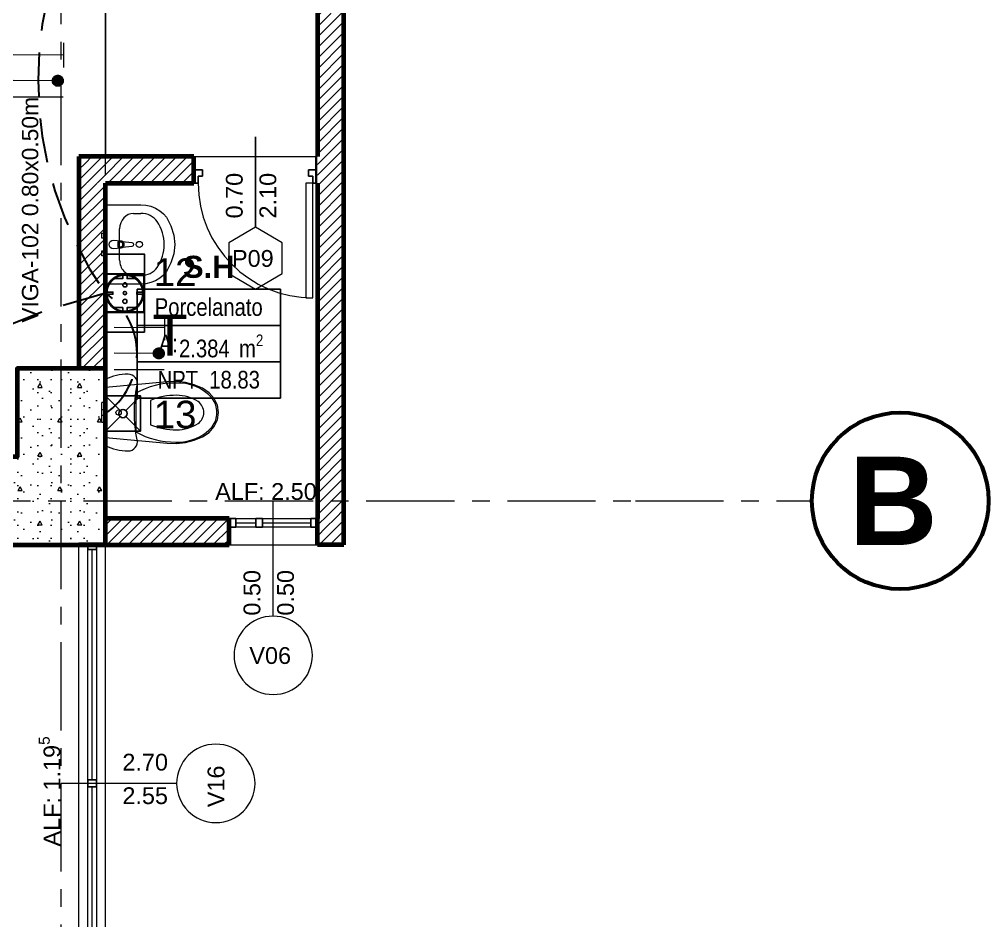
# Model space of a CAD drawing. Header units: inches. Extents: x -19 to 5698, y -728 to 92.
# Drawn here: x 421.08 to 426.57, y 27.57 to 32.68 of the extents above; entities that cross this region are included whole.
import ezdxf
from ezdxf.enums import TextEntityAlignment as Align

# ---------------------------------------------------------------- set-up
doc = ezdxf.new("R2010")
doc.units = ezdxf.units.IN
doc.header["$MEASUREMENT"] = 0
doc.set_wipeout_variables(frame=1)
for name, pattern in [('HIDDEN', [0.375, 0.25, -0.125]), ('Hidden Line', [0.195611, 0.141111, -0.0545]), ('Punto & Raya', [0.65, 0.5, -0.075, 0, -0.075]), ('RAYITAS', [0.375, 0.25, -0.125]), ('Wipeout_Contour', [1, 0, -1])]:
    doc.linetypes.add(name, pattern=pattern)
doc.layers.get('0').update_dxf_attribs({"color": 61})
for name, color, linetype, lineweight in [('00 conduct tomacorr', 120, 'HIDDEN', 30), ('00 IE LUZ EMERGENCIA', 253, 'Continuous', 0), ('T-TECHO-E', 150, 'Continuous', 20), ('TOMACORRIENTE', 22, 'RAYITAS', 9)]:
    doc.layers.add(name, color=color, linetype=linetype, lineweight=lineweight)
for name, color, linetype in [('02 _ ARQ _ ALB _ Ejes Generales', 251, 'Continuous'), ('02 _ ARQ _ ZON _ Espacio.3D', 7, 'Continuous'), ('08 _ STR _ EXT _ 06 Columnas', 7, 'Continuous'), ('08 _ STR _ EXT _ 07 Losa Aligerada', 7, 'Continuous'), ('08 _ STR _ EXT _ 09 Vigas', 251, 'Continuous'), ('Estructura - 04 MURO', 7, 'Continuous'), ('Fluxometro E. Baño', 140, 'Continuous'), ('Fluxometro E. Mingitorio', 117, 'Continuous'), ('Interior - Sanitarios', 7, 'Continuous'), ('Notas - Etiquetas', 7, 'Continuous'), ('TOMA. HYDROBOX SHUKO S', 7, 'Continuous')]:
    doc.layers.add(name, color=color, linetype=linetype)
doc.styles.add('Annotative', font='arial.ttf')
doc.styles.add('Arial', font='arial.ttf')
doc.styles.add('Estilo_Generado_1', font='swisseb.ttf')
doc.styles.add('Estilo_Generado_4', font='swisse.ttf')
doc.styles.add('Estilo_Generado_8', font='arialbd.ttf')
doc.styles.add('Estilo_Generado_9', font='ARIALN.TTF')
pattern_1 = [(45, (370.000076, 2e-08), (-0.030052038, 0.030052038), [])]

# ---------------------------------------------------------------- blocks, each defined once
blk = doc.blocks.new('TOMA. HYDROBOX SHUKO')
at = {"true_color": 0xafd9aa}
h = blk.add_hatch(dxfattribs=at)
h.set_pattern_fill('ANSI31', color=9, scale=0.67)
h.set_pattern_definition([(45, (0, 0), (-1.5041929, 1.5041929), [])])
edge = h.paths.add_edge_path()
edge.add_arc((53447.4624, 40916.352), 0.008, 0, 360)
edge = h.paths.add_edge_path()
edge.add_arc((53447.4942, 40916.3521), 0.00644, 0, 360)
edge = h.paths.add_edge_path()
edge.add_arc((53447.5258, 40916.352), 0.008, 0, 360)
at = {"color": 32, "true_color": 0xcd6928}
blk.add_lwpolyline([(53447.6441, 40916.427), (53447.6441, 40916.277), (53447.3441, 40916.277), (53447.3441, 40916.427)], close=True, dxfattribs=at)
for points in [[(53447.4199, 40916.277), (53447.5683, 40916.277), (53447.5683, 40916.427), (53447.4199, 40916.427), (53447.4199, 40916.277)], [(53447.4216, 40916.2794), (53447.4216, 40916.4245), (53447.5666, 40916.4245), (53447.5666, 40916.2794), (53447.4216, 40916.2794)], [(53447.4899, 40916.421), (53447.4899, 40916.3978), (53447.4983, 40916.3978), (53447.4983, 40916.421)], [(53447.4254, 40916.3603), (53447.4382, 40916.3603), (53447.4382, 40916.3928)], [(53447.5628, 40916.3603), (53447.55, 40916.3603), (53447.55, 40916.3928)], [(53447.4382, 40916.3111), (53447.4382, 40916.3436), (53447.4254, 40916.3436)], [(53447.55, 40916.3111), (53447.55, 40916.3436), (53447.5628, 40916.3436)], [(53447.4899, 40916.2829), (53447.4899, 40916.3061), (53447.4983, 40916.3061), (53447.4983, 40916.2829)]]:
    blk.add_lwpolyline(points, dxfattribs=at)
for centre, radius in [((53447.4941, 40916.352), 0.0725), ((53447.4941, 40916.352), 0.0692), ((53447.4624, 40916.352), 0.008), ((53447.4942, 40916.3521), 0.00644), ((53447.5258, 40916.352), 0.008)]:
    blk.add_circle(centre, radius, dxfattribs=at)
at = {"color": 30, "true_color": 0xf8991e, "style": 'Arial'}
blk.add_text('T', height=0.1588, rotation=90, dxfattribs=at).set_placement((53447.6558, 40916.525), align=Align.MIDDLE_CENTER)
blk = doc.blocks.new('a')
at = {"layer": 'TOMACORRIENTE', "ltscale": 0.05}
h = blk.add_hatch(color=4, dxfattribs=at)
edge = h.paths.add_edge_path()
edge.add_arc((0, 0.0752), 0.0211, 0, 360)
at = {"layer": 'TOMACORRIENTE', "color": 4}
for p, q in [((-0.1455, 0.0963), (-0.0515, 0.0963)), ((-0.0985, 0.0963), (-0.0985, -0.0966)), ((0, 0.0963), (0, -0.0963)), ((0.0623, -0.0963), (0.0623, 0.0963))]:
    blk.add_line(p, q, dxfattribs=at)
blk.add_circle((0, 0.0752), 0.0211, dxfattribs=at)
blk = doc.blocks.new('CABLE 3FACE')
at = {"layer": 'T-TECHO-E', "rotation": 59.94170052614085}
blk.add_blockref('a', (0, 0), dxfattribs=at)
blk = doc.blocks.new('Flux E Baño')
at = {"layer": 'Fluxometro E. Baño'}
for p, q in [((-0.075, 0.15), (-0.0126, 0.0876)), ((0.075, 0.15), (0.0126, 0.0876)), ((-0.0126, 0.0624), (-0.075, 0)), ((0.0126, 0.0624), (0.075, 0))]:
    blk.add_line(p, q, dxfattribs=at)
blk.add_lwpolyline([(-0.075, 0.15), (0.075, 0.15), (0.075, 0), (-0.075, 0)], close=True, dxfattribs=at)
at = {"layer": 'Fluxometro E. Baño', "color": 242, "true_color": 0xcd2027}
blk.add_circle((0, 0.075), 0.0178, dxfattribs=at)

msp = doc.modelspace()

# ---------------------------------------------------------------- linework, layer by layer
at = {"layer": '02 _ ARQ _ ALB _ Ejes Generales', "color": 251, "linetype": 'Punto & Raya', "lineweight": 13, "true_color": 0x636466}
for p, q in [((421.3201, 3.05), (421.3201, 44.9)), ((424.5701, 29.95), (425.5701, 29.95))]:
    msp.add_line(p, q, dxfattribs=at)
at = {"layer": '02 _ ARQ _ ALB _ Ejes Generales', "color": 7, "linetype": 'Continuous', "lineweight": 60}
msp.add_circle((426.0701, 29.95), 0.5, dxfattribs=at)
at = {"layer": '02 _ ARQ _ ZON _ Espacio.3D', "color": 251, "linetype": 'Continuous', "lineweight": 13}
for p, q in [((422.561, 31.1493), (421.7491, 31.1493)), ((421.7491, 31.1493), (421.7491, 30.5317)), ((421.7491, 31.1493), (422.561, 31.1493)), ((421.7491, 30.9434), (421.7491, 31.1493)), ((422.561, 30.5317), (422.561, 31.1493)), ((422.561, 31.1493), (422.561, 30.9434)), ((422.561, 30.9434), (421.7491, 30.9434)), ((421.7491, 30.9434), (422.561, 30.9434)), ((421.7491, 30.7375), (421.7491, 30.9434)), ((422.561, 30.9434), (422.561, 30.7375)), ((422.561, 30.7375), (421.7491, 30.7375)), ((421.7491, 30.7375), (422.561, 30.7375)), ((421.7491, 30.5317), (421.7491, 30.7375)), ((422.561, 30.7375), (422.561, 30.5317)), ((421.7491, 30.5317), (422.561, 30.5317)), ((422.561, 30.5317), (421.7491, 30.5317))]:
    msp.add_line(p, q, dxfattribs=at)
at = {"layer": '02 _ ARQ _ ZON _ Espacio.3D', "color": 254, "linetype": 'Continuous', "lineweight": 0, "flags": 128}
for points in [[(414.0701, 31), (414.5701, 31), (414.5701, 29.75), (420.57, 29.75), (420.5701, 30.2), (421.0701, 30.2), (421.0701, 30.7), (421.42, 30.7), (421.42, 31.9), (422.7701, 31.8991), (422.7701, 32.7991), (421.42, 32.7991), (421.42, 39), (421.0701, 39), (421.0701, 39.4), (420.6701, 39.4), (420.67, 39.7505), (414.57, 39.7505), (414.5701, 39), (414.0701, 39)], [(421.4201, 27), (421.4201, 29.7), (393.07, 29.7)]]:
    msp.add_lwpolyline(points, dxfattribs=at)
at = {"layer": '02 _ ARQ _ ZON _ Espacio.3D', "color": 9, "linetype": 'Continuous', "lineweight": 5, "flags": 128}
msp.add_lwpolyline([(421.57, 29.85), (422.7701, 29.85), (422.7701, 31.899), (422.0701, 31.899), (422.0701, 31.749), (421.57, 31.749)], close=True, dxfattribs=at)
at = {"layer": '02 _ ARQ _ ZON _ Espacio.3D', "color": 254, "linetype": 'Continuous', "lineweight": 0, "flags": 128}
msp.add_lwpolyline([(421.4201, 29.7), (416.7201, 29.7), (416.7201, 26.9), (421.0701, 26.9), (421.0701, 27), (421.4201, 27)], close=True, dxfattribs=at)
at = {"layer": '08 _ STR _ EXT _ 07 Losa Aligerada', "color": 7, "linetype": 'Continuous', "lineweight": 18, "flags": 128}
msp.add_lwpolyline([(421.5701, 26.75), (421.5701, 29.7), (421.5701, 35.2005), (421.5701, 39.9), (413.6701, 39.9), (405.926, 39.9), (405.926, 40.9), (401.2189, 40.9), (401.2189, 39.9), (396.1353, 39.9), (396.1353, 40.6), (396.4817, 40.6), (396.4817, 40.8), (393.5701, 40.8), (393.5701, 39.9), (392.5702, 39.9)], dxfattribs=at)
msp.add_lwpolyline([(422.9201, 29.7), (422.9201, 35.2005), (421.5701, 35.2005), (421.5701, 29.7)], close=True, dxfattribs=at)
at = {"layer": 'Estructura - 04 MURO', "color": 152, "linetype": 'Continuous', "lineweight": 25}
msp.add_line((422.4201, 31.4991), (422.4201, 32.0116), dxfattribs=at)
at = {"layer": 'Estructura - 04 MURO', "color": 7, "linetype": 'Continuous', "lineweight": 80}
for p, q in [((422.7701, 31.8241), (422.7701, 31.8991)), ((422.7701, 31.8241), (422.7701, 31.8991)), ((422.7701, 31.7491), (422.7701, 31.8241)), ((422.7701, 31.7491), (422.7701, 31.8241)), ((422.7701, 31.7491), (422.7701, 31.8241)), ((421.4701, 29.7), (421.4201, 29.7)), ((421.4701, 29.7), (421.4201, 29.7)), ((421.5201, 29.7), (421.4701, 29.7)), ((421.5201, 29.7), (421.4701, 29.7)), ((421.5201, 29.7), (421.4701, 29.7)), ((421.5701, 29.7), (421.5201, 29.7)), ((421.5701, 29.7), (421.5201, 29.7))]:
    msp.add_line(p, q, dxfattribs=at)
at = {"layer": 'Estructura - 04 MURO', "color": 165, "linetype": 'Continuous', "lineweight": 25}
for p, q in [((422.1201, 31.8241), (422.1201, 31.7891)), ((422.7201, 31.7891), (422.7201, 31.8241)), ((422.7201, 31.8241), (422.7701, 31.8241)), ((422.7701, 31.8241), (422.7701, 31.7491)), ((422.7451, 31.7891), (422.7201, 31.7891)), ((422.7451, 31.7491), (422.7451, 31.7891)), ((422.7701, 31.7491), (422.7451, 31.7491)), ((422.3076, 29.85), (422.3076, 29.8)), ((422.4213, 29.8), (422.4213, 29.85)), ((422.4213, 29.85), (422.4401, 29.85)), ((422.4401, 29.85), (422.4588, 29.85)), ((422.4588, 29.85), (422.4588, 29.8)), ((422.7326, 29.8), (422.7326, 29.85)), ((422.4401, 29.8), (422.4213, 29.8)), ((422.4588, 29.8), (422.4401, 29.8)), ((421.4701, 29.674), (421.4701, 29.7)), ((421.5201, 29.7), (421.5201, 29.674)), ((421.5201, 29.674), (421.4701, 29.674)), ((421.4701, 28.35), (421.4701, 28.37)), ((421.4701, 28.37), (421.5201, 28.37)), ((421.5201, 28.37), (421.5201, 28.35)), ((421.4701, 28.33), (421.4701, 28.35)), ((421.5201, 28.33), (421.4701, 28.33)), ((421.5201, 28.35), (421.5201, 28.33))]:
    msp.add_line(p, q, dxfattribs=at)
at = {"layer": 'Estructura - 04 MURO', "color": 165, "linetype": 'Continuous', "lineweight": 15}
for p, q in [((422.7451, 31.7491), (422.7051, 31.7491)), ((422.7051, 31.7491), (422.7051, 31.0991)), ((422.7451, 31.0991), (422.7451, 31.7491)), ((422.7051, 31.0991), (422.7451, 31.0991)), ((422.5201, 29.2969), (422.5201, 29.95)), ((422.3076, 29.85), (422.4213, 29.85)), ((422.4588, 29.85), (422.7326, 29.85)), ((422.3076, 29.825), (422.4213, 29.825)), ((422.4213, 29.8), (422.3076, 29.8)), ((422.4588, 29.825), (422.7326, 29.825)), ((422.7326, 29.8), (422.4588, 29.8)), ((421.4201, 27), (421.4201, 29.7)), ((421.5701, 27), (421.5701, 29.7)), ((421.4701, 28.37), (421.4701, 29.674)), ((421.4951, 28.37), (421.4951, 29.674)), ((421.5201, 29.674), (421.5201, 28.37)), ((421.9731, 28.35), (421.3201, 28.35)), ((421.4701, 27.026), (421.4701, 28.33)), ((421.4951, 27.026), (421.4951, 28.33)), ((421.5201, 28.33), (421.5201, 27.026))]:
    msp.add_line(p, q, dxfattribs=at)
at = {"layer": 'Estructura - 04 MURO', "color": 251, "linetype": 'Continuous', "lineweight": 13, "flags": 128}
msp.add_lwpolyline([(422.4201, 31.1491), (422.5716, 31.2366), (422.5716, 31.4116), (422.4201, 31.4991), (422.2685, 31.4116), (422.2685, 31.2366)], close=True, dxfattribs=at)
for points in [[(422.2982, 29.075, 1), (422.742, 29.075, 1)], [(422.1951, 28.1281, 1), (422.1951, 28.5719, 1)]]:
    msp.add_lwpolyline(points, format="xyb", close=True, dxfattribs=at)
at = {"layer": 'Interior - Sanitarios', "color": 205, "linetype": 'Continuous', "lineweight": 13}
for p, q in [((421.7299, 31.5777), (421.7699, 31.5777)), ((421.6506, 31.3128), (421.6506, 31.4908)), ((421.6554, 31.4154), (421.6405, 31.4154)), ((421.6405, 31.4154), (421.6405, 31.3882)), ((421.6405, 31.3882), (421.6554, 31.3882)), ((421.7299, 31.2259), (421.7699, 31.2259)), ((421.7431, 30.5589), (421.7431, 30.45)), ((421.8256, 30.5188), (421.8256, 30.45)), ((421.7431, 30.45), (421.7431, 30.3411)), ((421.8256, 30.45), (421.8256, 30.3812))]:
    msp.add_line(p, q, dxfattribs=at)
msp.add_circle((421.7624, 31.4018), 0.0175, dxfattribs=at)
for centre, radius, start, end in [((421.6554, 31.4018), 0.0136, 270, 90), ((421.6556, 31.4018), 0.0211, 302.771, 57.229)]:
    msp.add_arc(centre, radius, start, end, dxfattribs=at)
for centre, major_axis, ratio, start_param, end_param in [((421.7299, 31.4907), (0, 0.087), 0.9125, 0, 1.570796), ((421.7699, 31.4908), (0.1057, 0), 0.821452, 0.496975, 1.570796), ((421.5701, 31.4018), (0.3331, 0), 0.821452, 5.78621, 6.78016), ((421.7299, 31.3129), (0, 0.087), 0.9125, 1.570796, 3.141593), ((421.7699, 31.3127), (0.1057, 0), 0.821452, 4.712389, 5.78621), ((421.958, 30.1919), (0.4255, 0), 0.999377, 1.547178, 2.100199), ((421.9824, 30.3605), (0.2571, 0), 0.999377, 0.725935, 1.626524), ((421.9677, 30.1855), (0.3624, 0), 0.999377, 1.557891, 1.973619), ((421.9716, 30.3151), (0.2328, 0), 0.999377, 1.009878, 1.567543), ((422.0489, 30.4492), (0.0783, 0), 0.999377, 0.010391, 0.933696), ((422.0628, 30.4492), (0.1386, 0), 0.999377, 0.005861, 0.632505), ((422.0489, 30.4508), (0.0783, 0), 0.999377, 5.34949, 6.272794), ((422.0628, 30.4508), (0.1386, 0), 0.999377, 5.650681, 6.277325), ((421.9677, 30.7145), (0.3624, 0), 0.999377, 4.309564, 4.725291), ((421.9824, 30.5395), (0.2571, 0), 0.999377, 4.656658, 5.557246), ((421.9716, 30.5849), (0.2328, 0), 0.999377, 4.715638, 5.273303), ((421.958, 30.7081), (0.4255, 0), 0.999377, 4.182984, 4.736005)]:
    msp.add_ellipse(centre, major_axis=major_axis, ratio=ratio, start_param=start_param, end_param=end_param, dxfattribs=at)
msp.add_ellipse((421.645, 30.45), major_axis=(0, 0.015), ratio=0.999724, dxfattribs=at)

# ---------------------------------------------------------------- block references
at = {"layer": '00 conduct tomacorr', "xscale": 1.47256122672843, "yscale": 1.47256122672843, "zscale": 1.47256122672843, "rotation": 209.7894777823319}
msp.add_blockref('CABLE 3FACE', (421.1899, 32.3294), dxfattribs=at)

# ---------------------------------------------------------------- texts
at = {"layer": '00 IE LUZ EMERGENCIA', "style": 'Annotative'}
for tag, p in [('12', (421.8432, 31.1671, 0)), ('13', (421.8432, 30.3607, 0))]:
    msp.add_attdef(tag, p, '', height=0.1562, dxfattribs=at)
at = {"layer": '02 _ ARQ _ ALB _ Ejes Generales', "color": 7, "lineweight": 30, "insert": (425.7775, 30.2), "char_height": 0.5, "attachment_point": 1, "style": 'Estilo_Generado_1'}
msp.add_mtext('\\A1;{\\pql;\\pt0;\\fSwis721 Ex BT|b1|i0|c0|p34;B}', dxfattribs=at)
at = {"layer": '02 _ ARQ _ ZON _ Espacio.3D', "color": 251, "lineweight": 25, "attachment_point": 2}
for s, insert, char_height, style in [('\\A1;{\\pqc;\\pt0;\\fArial|b1|i0|c0|p34;S.H}', (422.1551, 31.3377), 0.125, 'Estilo_Generado_8'), ('\\A1;{\\pqc;\\pt0;\\fArial Narrow|b0|i0|c0|p34;Porcelanato}', (422.1551, 31.0974), 0.1, 'Estilo_Generado_9'), ('\\A1;{\\pqc;\\pt0;\\fArial Narrow|b0|i0|c0|p34;A: }', (421.9259, 30.8916), 0.1, 'Estilo_Generado_9'), ('\\A1;{\\pqc;\\pt0,0.3;\\fArial Narrow|b0|i0|c0|p34;2.384\\fArial Narrow|b0|i0|c0|p34;\\A1{\\H.66x;\\S^  ;}\\fArial Narrow|b0|i0|c0|p34; m\\fArial Narrow|b0|i0|c0|p34;\\A1{\\H.66x;\\S2^  ;}}', (422.2256, 30.892), 0.1, 'Estilo_Generado_9'), ('\\A1;{\\pqc;\\pt0;\\fArial Narrow|b0|i0|c0|p34;NPT  18.83}', (422.1551, 30.6861), 0.1, 'Estilo_Generado_9')]:
    msp.add_mtext(s, dxfattribs=dict(at, insert=insert, char_height=char_height, style=style))
at = {"layer": 'Estructura - 04 MURO', "color": 251, "lineweight": 25, "char_height": 0.095, "attachment_point": 7, "style": 'Estilo_Generado_4'}
for s, insert, rotation in [('\\A1;{\\pql;\\pt0;\\fSwis721 Ex BT|b0|i0|c0|p34;0.70\\fSwis721 Ex BT|b0|i0|c0|p34;\\A1{\\H.66x;\\S^  ;}\\fSwis721 Ex BT|b0|i0|c0|p34;\\fSwis721 Ex BT|b0|i0|c0|p34;}', (422.375, 31.5491), 90), ('\\A1;{\\pql;\\pt0;\\fSwis721 Ex BT|b0|i0|c0|p34;2.10\\fSwis721 Ex BT|b0|i0|c0|p34;\\A1{\\H.66x;\\S^  ;}\\fSwis721 Ex BT|b0|i0|c0|p34;\\fSwis721 Ex BT|b0|i0|c0|p34;}', (422.565, 31.5491), 90), ('\\A1;{\\pql;\\pt0;\\fSwis721 Ex BT|b0|i0|c0|p34;P09\\fSwis721 Ex BT|b0|i0|c0|p34;\\fSwis721 Ex BT|b0|i0|c0|p34;\\fSwis721 Ex BT|b0|i0|c0|p34;}', (422.2867, 31.274), 360), ('\\A1;{\\pql;\\pt0;\\fSwis721 Ex BT|b0|i0|c0|p34;0.50\\fSwis721 Ex BT|b0|i0|c0|p34;\\A1{\\H.66x;\\S^  ;}\\fSwis721 Ex BT|b0|i0|c0|p34;\\fSwis721 Ex BT|b0|i0|c0|p34;}', (422.475, 29.3), 90), ('\\A1;{\\pql;\\pt0;\\fSwis721 Ex BT|b0|i0|c0|p34;0.50\\fSwis721 Ex BT|b0|i0|c0|p34;\\A1{\\H.66x;\\S^  ;}\\fSwis721 Ex BT|b0|i0|c0|p34;\\fSwis721 Ex BT|b0|i0|c0|p34;}', (422.665, 29.3), 90), ('\\A1;{\\pql;\\pt0;\\fSwis721 Ex BT|b0|i0|c0|p34;ALF: 1.19\\fSwis721 Ex BT|b0|i0|c0|p34;\\A1{\\H.66x;\\S5^  ;}\\fSwis721 Ex BT|b0|i0|c0|p34;\\fSwis721 Ex BT|b0|i0|c0|p34;}', (421.3427, 27.9923), 90), ('\\A1;{\\pql;\\pt0;\\fSwis721 Ex BT|b0|i0|c0|p34;V16\\fSwis721 Ex BT|b0|i0|c0|p34;\\fSwis721 Ex BT|b0|i0|c0|p34;\\fSwis721 Ex BT|b0|i0|c0|p34;}', (422.245, 28.2149), 90)]:
    msp.add_mtext(s, dxfattribs=dict(at, insert=insert, rotation=rotation))
for s, insert in [('\\A1;{\\pql;\\pt0;\\fSwis721 Ex BT|b0|i0|c0|p34;V06\\fSwis721 Ex BT|b0|i0|c0|p34;\\fSwis721 Ex BT|b0|i0|c0|p34;\\fSwis721 Ex BT|b0|i0|c0|p34;}', (422.385, 29.025)), ('\\A1;{\\pql;\\pt0;\\fSwis721 Ex BT|b0|i0|c0|p34;2.70\\fSwis721 Ex BT|b0|i0|c0|p34;\\A1{\\H.66x;\\S^  ;}\\fSwis721 Ex BT|b0|i0|c0|p34;\\fSwis721 Ex BT|b0|i0|c0|p34;}', (421.6661, 28.395)), ('\\A1;{\\pql;\\pt0;\\fSwis721 Ex BT|b0|i0|c0|p34;2.55\\fSwis721 Ex BT|b0|i0|c0|p34;\\A1{\\H.66x;\\S^  ;}\\fSwis721 Ex BT|b0|i0|c0|p34;\\fSwis721 Ex BT|b0|i0|c0|p34;}', (421.6661, 28.205))]:
    msp.add_mtext(s, dxfattribs=dict(at, insert=insert))
at = {"layer": 'Notas - Etiquetas', "color": 171, "linetype": 'Continuous', "lineweight": 13, "insert": (421.0976, 30.9589), "char_height": 0.0925, "attachment_point": 1, "rotation": 90, "style": 'Estilo_Generado_4'}
msp.add_mtext('\\A1;{\\pql;\\fSwis721 Ex BT|b0|i0|c0|p34;VIGA-102\\fSwis721 Ex BT|b0|i0|c0|p34; \\fSwis721 Ex BT|b0|i0|c0|p34;0.80\\fSwis721 Ex BT|b0|i0|c0|p34;x\\fSwis721 Ex BT|b0|i0|c0|p34;0.50\\fSwis721 Ex BT|b0|i0|c0|p34;m}', dxfattribs=at)

# ---------------------------------------------------------------- next in the draw order: wipeouts: each hides what was drawn before it
at = {"color": 254, "linetype": 'Wipeout_Contour', "lineweight": 0, "ltscale": 9804.077543}
msp.add_wipeout([(421.57, 31.7491), (421.42, 31.8991), (421.42, 31.7491)], dxfattribs=at).dxf.layer = 'Estructura - 04 MURO'
at = {"color": 254, "linetype": 'Wipeout_Contour', "lineweight": 0, "ltscale": 9808.069903}
msp.add_wipeout([(422.7701, 29.85), (422.7701, 29.7), (422.9201, 29.7)], dxfattribs=at).dxf.layer = 'Estructura - 04 MURO'

# ---------------------------------------------------------------- next in the draw order: hatches: boundary and pattern name
at = {"layer": 'Estructura - 04 MURO', "linetype": 'Continuous', "lineweight": 5}
h = msp.add_hatch(dxfattribs=at)
h.set_pattern_fill('LADRILLO_COMÚN_0002', color=250, style=0, pattern_type=2)
h.set_pattern_definition(pattern_1)
h.paths.add_polyline_path([(421.57, 31.7491), (421.42, 31.8991), (421.42, 31.7491)])
h = msp.add_hatch(dxfattribs=at)
h.set_pattern_fill('LADRILLO_COMÚN_0002', color=250, style=0, pattern_type=2)
h.set_pattern_definition(pattern_1)
h.paths.add_polyline_path([(422.7701, 29.85), (422.7701, 29.7), (422.9201, 29.7)])

# ---------------------------------------------------------------- next in the draw order: wipeouts: each hides what was drawn before it
at = {"color": 254, "linetype": 'Wipeout_Contour', "lineweight": 0, "ltscale": 9803.238815}
msp.add_wipeout([(421.42, 31.8991), (421.57, 31.7491), (421.57, 31.8991)], dxfattribs=at).dxf.layer = 'Estructura - 04 MURO'
at = {"color": 254, "linetype": 'Wipeout_Contour', "lineweight": 0, "ltscale": 9807.230412}
msp.add_wipeout([(422.7701, 29.85), (422.9201, 29.7), (422.9201, 29.85)], dxfattribs=at).dxf.layer = 'Estructura - 04 MURO'

# ---------------------------------------------------------------- next in the draw order: hatches: boundary and pattern name
at = {"layer": 'Estructura - 04 MURO', "linetype": 'Continuous', "lineweight": 5}
h = msp.add_hatch(dxfattribs=at)
h.set_pattern_fill('LADRILLO_COMÚN_0002', color=250, style=0, pattern_type=2)
h.set_pattern_definition(pattern_1)
h.paths.add_polyline_path([(421.42, 31.8991), (421.57, 31.7491), (421.57, 31.8991)])
h = msp.add_hatch(dxfattribs=at)
h.set_pattern_fill('LADRILLO_COMÚN_0002', color=250, style=0, pattern_type=2)
h.set_pattern_definition(pattern_1)
h.paths.add_polyline_path([(422.7701, 29.85), (422.9201, 29.7), (422.9201, 29.85)])

# ---------------------------------------------------------------- next in the draw order: linework, layer by layer
at = {"layer": 'Estructura - 04 MURO', "color": 165, "linetype": 'Continuous', "lineweight": 25}
msp.add_line((422.7701, 29.8), (422.7326, 29.8), dxfattribs=at)
at = {"layer": 'Estructura - 04 MURO', "color": 7, "linetype": 'Continuous', "lineweight": 80}
msp.add_line((422.7701, 29.7), (422.7701, 29.8), dxfattribs=at)
msp.add_line((422.7701, 29.7), (422.7701, 29.8), dxfattribs=at)
at = {"layer": 'Estructura - 04 MURO', "color": 7, "linetype": 'Continuous', "lineweight": 80, "flags": 128}
for points in [[(421.42, 31.8991), (421.42, 31.7491)], [(422.9201, 29.7), (422.7701, 29.7)]]:
    msp.add_lwpolyline(points, dxfattribs=at)

# ---------------------------------------------------------------- next in the draw order: wipeouts: each hides what was drawn before it
at = {"color": 254, "linetype": 'Wipeout_Contour', "lineweight": 0, "ltscale": 13072.844242}
msp.add_wipeout([(421.57, 31.8991), (421.57, 31.7491), (422.0701, 31.7491), (422.0701, 31.8991)], dxfattribs=at).dxf.layer = 'Estructura - 04 MURO'

# ---------------------------------------------------------------- next in the draw order: hatches: boundary and pattern name
at = {"layer": 'Estructura - 04 MURO', "linetype": 'Continuous', "lineweight": 5}
h = msp.add_hatch(dxfattribs=at)
h.set_pattern_fill('LADRILLO_COMÚN_0002', color=250, style=0, pattern_type=2)
h.set_pattern_definition(pattern_1)
h.paths.add_polyline_path([(421.57, 31.8991), (421.57, 31.7491), (422.0701, 31.7491), (422.0701, 31.8991)])

# ---------------------------------------------------------------- next in the draw order: linework, layer by layer
at = {"layer": 'Estructura - 04 MURO', "color": 7, "linetype": 'Continuous', "lineweight": 80}
for p, q in [((422.0701, 31.8241), (422.0701, 31.8991)), ((422.0701, 31.8241), (422.0701, 31.8991)), ((422.0701, 31.7491), (422.0701, 31.8241)), ((422.0701, 31.7491), (422.0701, 31.8241)), ((422.0701, 31.7491), (422.0701, 31.8241))]:
    msp.add_line(p, q, dxfattribs=at)
at = {"layer": 'Estructura - 04 MURO', "color": 165, "linetype": 'Continuous', "lineweight": 25}
for p, q in [((422.0701, 31.7491), (422.0701, 31.8241)), ((422.0701, 31.8241), (422.1201, 31.8241)), ((422.1201, 31.7891), (422.0951, 31.7891)), ((422.0951, 31.7891), (422.0951, 31.7491)), ((422.0951, 31.7491), (422.0701, 31.7491))]:
    msp.add_line(p, q, dxfattribs=at)
at = {"layer": 'Estructura - 04 MURO', "color": 7, "linetype": 'Continuous', "lineweight": 80, "flags": 128}
for points in [[(422.0701, 31.8991), (421.42, 31.8991)], [(421.57, 31.7491), (422.0701, 31.7491)]]:
    msp.add_lwpolyline(points, dxfattribs=at)
at = {"layer": 'Estructura - 04 MURO', "color": 165, "linetype": 'Continuous', "lineweight": 15}
msp.add_arc((422.7451, 31.7491), 0.65, 180, 270, dxfattribs=at)

# ---------------------------------------------------------------- next in the draw order: wipeouts: each hides what was drawn before it
at = {"color": 254, "linetype": 'Wipeout_Contour', "lineweight": 0, "ltscale": 13076.972848}
msp.add_wipeout([(422.7701, 35.0505), (422.7701, 29.85), (422.9201, 29.85), (422.9201, 35.0505)], dxfattribs=at).dxf.layer = 'Estructura - 04 MURO'
at = {"color": 254, "linetype": 'Wipeout_Contour', "lineweight": 0, "ltscale": 19606.405745}
msp.add_wipeout([(421.42, 31.7491), (421.4201, 30.7), (421.5701, 30.7), (421.5701, 29.85), (421.5701, 29.85), (421.57, 31.7491)], dxfattribs=at).dxf.layer = 'Estructura - 04 MURO'

# ---------------------------------------------------------------- next in the draw order: hatches: boundary and pattern name
at = {"layer": 'Estructura - 04 MURO', "linetype": 'Continuous', "lineweight": 5}
h = msp.add_hatch(dxfattribs=at)
h.set_pattern_fill('LADRILLO_COMÚN_0002', color=250, style=0, pattern_type=2)
h.set_pattern_definition(pattern_1)
h.paths.add_polyline_path([(422.7701, 35.0505), (422.7701, 29.85), (422.9201, 29.85), (422.9201, 35.0505)])
h = msp.add_hatch(dxfattribs=at)
h.set_pattern_fill('LADRILLO_COMÚN_0002', color=250, style=0, pattern_type=2)
h.set_pattern_definition(pattern_1)
h.paths.add_polyline_path([(421.42, 31.7491), (421.4201, 30.7), (421.5701, 30.7), (421.5701, 29.85), (421.5701, 29.85), (421.57, 31.7491)])

# ---------------------------------------------------------------- next in the draw order: linework, layer by layer
at = {"layer": '00 conduct tomacorr'}
for centre, radius, start, end in [((423.2839, 32.3313), 2.095, 144.8901, 215.1083), ((421.3348, 30.7854), 0.4143, 304.6033, 55.4001)]:
    msp.add_arc(centre, radius, start, end, dxfattribs=at)
at = {"layer": '02 _ ARQ _ ALB _ Ejes Generales', "color": 251, "linetype": 'Punto & Raya', "lineweight": 13, "true_color": 0x636466}
msp.add_line((375.8455, 29.95), (424.5701, 29.95), dxfattribs=at)
at = {"layer": 'Estructura - 04 MURO', "color": 165, "linetype": 'Continuous', "lineweight": 25}
msp.add_line((422.7326, 29.85), (422.7701, 29.85), dxfattribs=at)
at = {"layer": 'Estructura - 04 MURO', "color": 7, "linetype": 'Continuous', "lineweight": 80}
msp.add_line((422.7701, 29.8), (422.7701, 29.85), dxfattribs=at)
msp.add_line((422.7701, 29.8), (422.7701, 29.85), dxfattribs=at)
msp.add_line((422.7701, 29.8), (422.7701, 29.85), dxfattribs=at)
at = {"layer": 'Estructura - 04 MURO', "color": 7, "linetype": 'Continuous', "lineweight": 80, "flags": 128}
for points in [[(422.9201, 29.7), (422.9201, 35.0505)], [(422.7701, 32.7991), (422.7701, 31.8991)], [(421.42, 31.7491), (421.4201, 30.7)], [(421.5701, 29.85), (421.57, 31.7491)], [(422.7701, 31.7491), (422.7701, 29.85)], [(421.5701, 29.85), (421.5701, 29.85)]]:
    msp.add_lwpolyline(points, dxfattribs=at)
at = {"layer": 'Interior - Sanitarios', "color": 205, "linetype": 'Continuous', "lineweight": 13}
for p, q in [((421.5501, 30.4903), (421.5501, 30.507)), ((421.5701, 30.507), (421.5501, 30.507)), ((421.5501, 30.466), (421.5501, 30.4903)), ((421.5501, 30.4613), (421.5501, 30.466)), ((421.5701, 30.466), (421.5501, 30.466)), ((421.5501, 30.45), (421.5501, 30.4613)), ((421.5701, 30.4903), (421.5701, 30.507)), ((421.5701, 30.466), (421.5701, 30.4903)), ((421.5701, 30.4613), (421.5701, 30.466)), ((421.5701, 30.45), (421.5701, 30.4613)), ((421.5501, 30.4387), (421.5501, 30.45)), ((421.5501, 30.434), (421.5501, 30.4387)), ((421.5701, 30.434), (421.5501, 30.434)), ((421.5501, 30.4097), (421.5501, 30.434)), ((421.5501, 30.393), (421.5501, 30.4097)), ((421.5701, 30.4387), (421.5701, 30.45)), ((421.5701, 30.434), (421.5701, 30.4387)), ((421.5701, 30.4097), (421.5701, 30.434)), ((421.5701, 30.393), (421.5701, 30.4097)), ((421.5701, 30.393), (421.5501, 30.393))]:
    msp.add_line(p, q, dxfattribs=at)
at = {"layer": 'Interior - Sanitarios', "color": 205, "linetype": 'Continuous', "lineweight": 13, "flags": 128}
for points in [[(421.5701, 31.6266), (421.7699, 31.6266), (421.7993, 31.6244), (421.8278, 31.6179), (421.8544, 31.6074), (421.8784, 31.5932), (421.8988, 31.5757), (421.9152, 31.5555), (421.9413, 31.5067), (421.9573, 31.455), (421.9626, 31.4018), (421.9573, 31.3486), (421.9413, 31.2969), (421.9152, 31.2481), (421.8988, 31.2279), (421.8784, 31.2104), (421.8544, 31.1961), (421.8278, 31.1856), (421.7993, 31.1792), (421.7699, 31.177), (421.5701, 31.177)], [(421.5701, 31.4653), (421.5701, 31.4383), (421.5501, 31.4383), (421.5501, 31.4653)], [(421.5701, 31.3653), (421.5701, 31.3383), (421.5501, 31.3383), (421.5501, 31.3653)], [(421.5701, 30.2632), (421.5851, 30.2561), (421.6006, 30.2499), (421.6164, 30.2446), (421.6325, 30.2403), (421.6488, 30.2369), (421.6653, 30.2345), (421.6819, 30.233), (421.6985, 30.2325), (421.7101, 30.2338), (421.721, 30.2376), (421.7309, 30.2437), (421.7392, 30.2518), (421.7455, 30.2615), (421.7495, 30.2724), (421.751, 30.2839), (421.75, 30.2955), (421.7432, 30.3338), (421.7384, 30.3724), (421.7354, 30.4111), (421.7345, 30.45), (421.7354, 30.4889), (421.7384, 30.5276), (421.7432, 30.5662), (421.75, 30.6045), (421.751, 30.6161), (421.7495, 30.6276), (421.7455, 30.6385), (421.7392, 30.6482), (421.7309, 30.6563), (421.721, 30.6624), (421.7101, 30.6662), (421.6985, 30.6675), (421.6819, 30.667), (421.6653, 30.6655), (421.6488, 30.6631), (421.6325, 30.6597), (421.6164, 30.6554), (421.6006, 30.6501), (421.5851, 30.6439), (421.5701, 30.6368)], [(422.0235, 30.2806), (422.0732, 30.293), (422.1202, 30.312), (422.1574, 30.3376), (422.1859, 30.3706), (422.2038, 30.409), (422.2101, 30.45), (422.2038, 30.491), (422.1859, 30.5294), (422.1574, 30.5624), (422.1202, 30.588), (422.0732, 30.607), (422.0235, 30.6194), (421.9721, 30.6249), (421.9204, 30.6233), (421.5701, 30.591), (421.5701, 30.309), (421.9204, 30.2767), (421.9721, 30.2751)]]:
    msp.add_lwpolyline(points, close=True, dxfattribs=at)
msp.add_lwpolyline([(421.6156, 31.4268), (421.6575, 31.4228, -0.12102), (421.6671, 31.4195), (421.72, 31.4129, -0.882566), (421.72, 31.3907), (421.6671, 31.3841, -0.12102), (421.6575, 31.3808), (421.6156, 31.3768, -1)], format="xyb", close=True, dxfattribs=at)

# ---------------------------------------------------------------- next in the draw order: block references
at = {"layer": '00 conduct tomacorr', "xscale": 1.47256122672843, "yscale": 1.47256122672843, "zscale": 1.47256122672843, "rotation": 209.7894777823319}
msp.add_blockref('CABLE 3FACE', (421.7618, 30.7853), dxfattribs=at)
at = {"layer": 'Fluxometro E. Mingitorio', "xscale": 1.326124489380591, "yscale": 1.326124489380591, "zscale": 1.326124489380591}
msp.add_blockref('Flux E Baño', (421.6695, 30.3449), dxfattribs=at)
at = {"layer": 'TOMA. HYDROBOX SHUKO S', "xscale": 1.47256122672843, "yscale": 1.47256122672843, "zscale": 1.47256122672843, "rotation": 270}
msp.add_blockref('TOMA. HYDROBOX SHUKO', (-59830.153, 78735.8338), dxfattribs=at)

# ---------------------------------------------------------------- next in the draw order: texts
at = {"layer": 'Estructura - 04 MURO', "color": 251, "lineweight": 25, "insert": (422.1913, 29.9275), "char_height": 0.095, "attachment_point": 7, "style": 'Estilo_Generado_4'}
msp.add_mtext('\\A1;{\\pql;\\pt0;\\fSwis721 Ex BT|b0|i0|c0|p34;ALF: 2.50\\fSwis721 Ex BT|b0|i0|c0|p34;\\A1{\\H.66x;\\S^  ;}\\fSwis721 Ex BT|b0|i0|c0|p34;\\fSwis721 Ex BT|b0|i0|c0|p34;}', dxfattribs=at)

# ---------------------------------------------------------------- next in the draw order: wipeouts: each hides what was drawn before it
at = {"color": 254, "linetype": 'Wipeout_Contour', "lineweight": 0, "ltscale": 13073.167014}
msp.add_wipeout([(421.5701, 29.7), (422.2701, 29.7), (422.2701, 29.85), (421.5701, 29.85)], dxfattribs=at).dxf.layer = 'Estructura - 04 MURO'

# ---------------------------------------------------------------- next in the draw order: hatches: boundary and pattern name
at = {"layer": '08 _ STR _ EXT _ 06 Columnas', "linetype": 'Continuous', "lineweight": 9}
h = msp.add_hatch(dxfattribs=at)
h.set_pattern_fill('HORMIGÓN_EN_MASA_0002', style=0, pattern_type=2)
h.set_pattern_definition([(0, (370.00008, 2e-08), (0, 0.3897114), [0.024375, -0.200625]), (0, (370.11258, 0.19486), (0, 0.3897114), [0.024375, -0.200625]), (60, (370.00008, 2e-08), (-0.3375, 0.1948557), [0.024375, -0.200625]), (60, (370.22508, 2e-08), (-0.3375, 0.1948557), [0.024375, -0.200625]), (120, (370.02445, 2e-08), (0.3375, 0.1948557), [0.024375, -0.200625]), (120, (370.24945, 2e-08), (0.3375, 0.1948557), [0.024375, -0.200625]), (0, (370.000076, 0.0375), (0, 0.075), [0, -0.075, 0, -0.1125]), (45, (370.037576, 0.0375), (-0.05303301, 0.05303301), [0, -0.05625, 0, -0.09375])])
h.paths.add_polyline_path([(420.5701, 29.7), (421.5701, 29.7), (421.5701, 30.7), (421.0701, 30.7), (421.0701, 30.2), (420.5701, 30.2)])
at = {"layer": 'Estructura - 04 MURO', "linetype": 'Continuous', "lineweight": 5}
h = msp.add_hatch(dxfattribs=at)
h.set_pattern_fill('LADRILLO_COMÚN_0002', color=250, style=0, pattern_type=2)
h.set_pattern_definition(pattern_1)
h.paths.add_polyline_path([(421.5701, 29.7), (422.2701, 29.7), (422.2701, 29.85), (421.5701, 29.85)])

# ---------------------------------------------------------------- next in the draw order: linework, layer by layer
at = {"layer": '00 conduct tomacorr'}
msp.add_arc((422.4202, 27.6077), 3.62, 103.5831, 191.2734, dxfattribs=at)
at = {"layer": '08 _ STR _ EXT _ 06 Columnas', "color": 7, "linetype": 'Continuous', "lineweight": 80, "flags": 128}
msp.add_lwpolyline([(420.5701, 29.7), (421.5701, 29.7), (421.5701, 30.7), (421.0701, 30.7), (421.0701, 30.2), (420.5701, 30.2)], close=True, dxfattribs=at)
at = {"layer": '08 _ STR _ EXT _ 09 Vigas', "color": 251, "linetype": 'Hidden Line', "lineweight": 13, "true_color": 0x636466}
msp.add_line((421.5701, 7.2), (421.5701, 39.9), dxfattribs=at)
at = {"layer": 'Estructura - 04 MURO', "color": 7, "linetype": 'Continuous', "lineweight": 80}
for p, q in [((422.2701, 29.8), (422.2701, 29.85)), ((422.2701, 29.8), (422.2701, 29.85)), ((422.2701, 29.8), (422.2701, 29.85)), ((422.2701, 29.7), (422.2701, 29.8)), ((422.2701, 29.7), (422.2701, 29.8))]:
    msp.add_line(p, q, dxfattribs=at)
at = {"layer": 'Estructura - 04 MURO', "color": 165, "linetype": 'Continuous', "lineweight": 15}
for p, q in [((422.2701, 29.85), (422.7701, 29.85)), ((422.2701, 29.7), (422.7701, 29.7))]:
    msp.add_line(p, q, dxfattribs=at)
at = {"layer": 'Estructura - 04 MURO', "color": 165, "linetype": 'Continuous', "lineweight": 25}
for p, q in [((422.2701, 29.85), (422.3076, 29.85)), ((422.3076, 29.8), (422.2701, 29.8))]:
    msp.add_line(p, q, dxfattribs=at)
at = {"layer": 'Estructura - 04 MURO', "color": 7, "linetype": 'Continuous', "lineweight": 80, "flags": 128}
for points in [[(422.2701, 29.85), (421.5701, 29.85)], [(421.5701, 29.7), (422.2701, 29.7)]]:
    msp.add_lwpolyline(points, dxfattribs=at)

doc.saveas('drawing.dxf')
